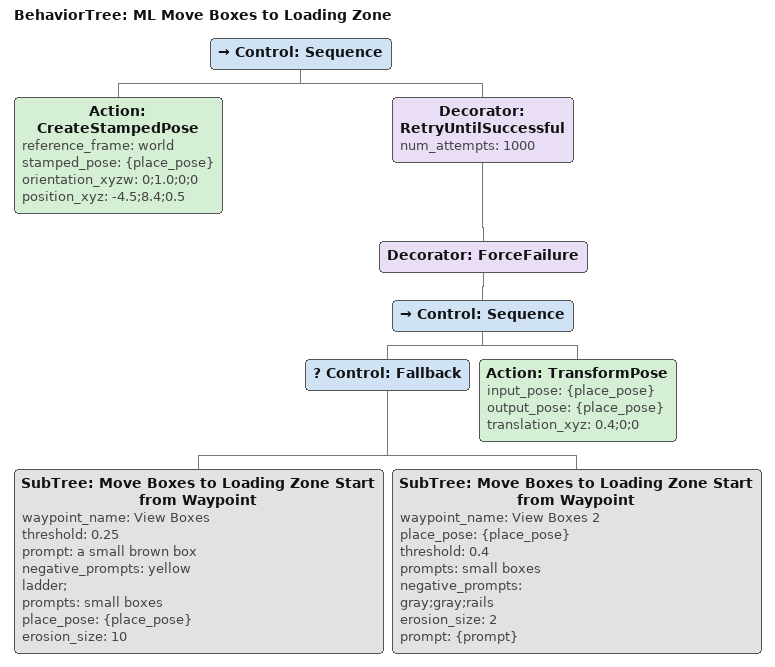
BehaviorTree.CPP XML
<?xml version='1.0' encoding='UTF-8'?>
<root BTCPP_format="4" main_tree_to_execute="ML Move Boxes to Loading Zone">
  <BehaviorTree ID="ML Move Boxes to Loading Zone" _description="Move all of the boxes into the loading zone using ML perception.">
    <Control ID="Sequence">
      <Action ID="CreateStampedPose" reference_frame="world" stamped_pose="{place_pose}" orientation_xyzw="0;1.0;0;0" position_xyz="-4.5;8.4;0.5"/>
      <Decorator ID="RetryUntilSuccessful" num_attempts="1000">
        <Decorator ID="ForceFailure">
          <Control ID="Sequence">
            <Control ID="Fallback">
              <SubTree ID="Move Boxes to Loading Zone Start from Waypoint" waypoint_name="View Boxes" threshold="0.25" prompt="a small brown box" negative_prompts="yellow ladder;" prompts="small boxes" place_pose="{place_pose}" erosion_size="10"/>
              <SubTree ID="Move Boxes to Loading Zone Start from Waypoint" waypoint_name="View Boxes 2" place_pose="{place_pose}" threshold="0.4" prompts="small boxes" negative_prompts="gray;gray;rails" erosion_size="2" prompt="{prompt}"/>
            </Control>
            <Action ID="TransformPose" input_pose="{place_pose}" output_pose="{place_pose}" translation_xyz="0.4;0;0"/>
          </Control>
        </Decorator>
      </Decorator>
    </Control>
  </BehaviorTree>
</root>
